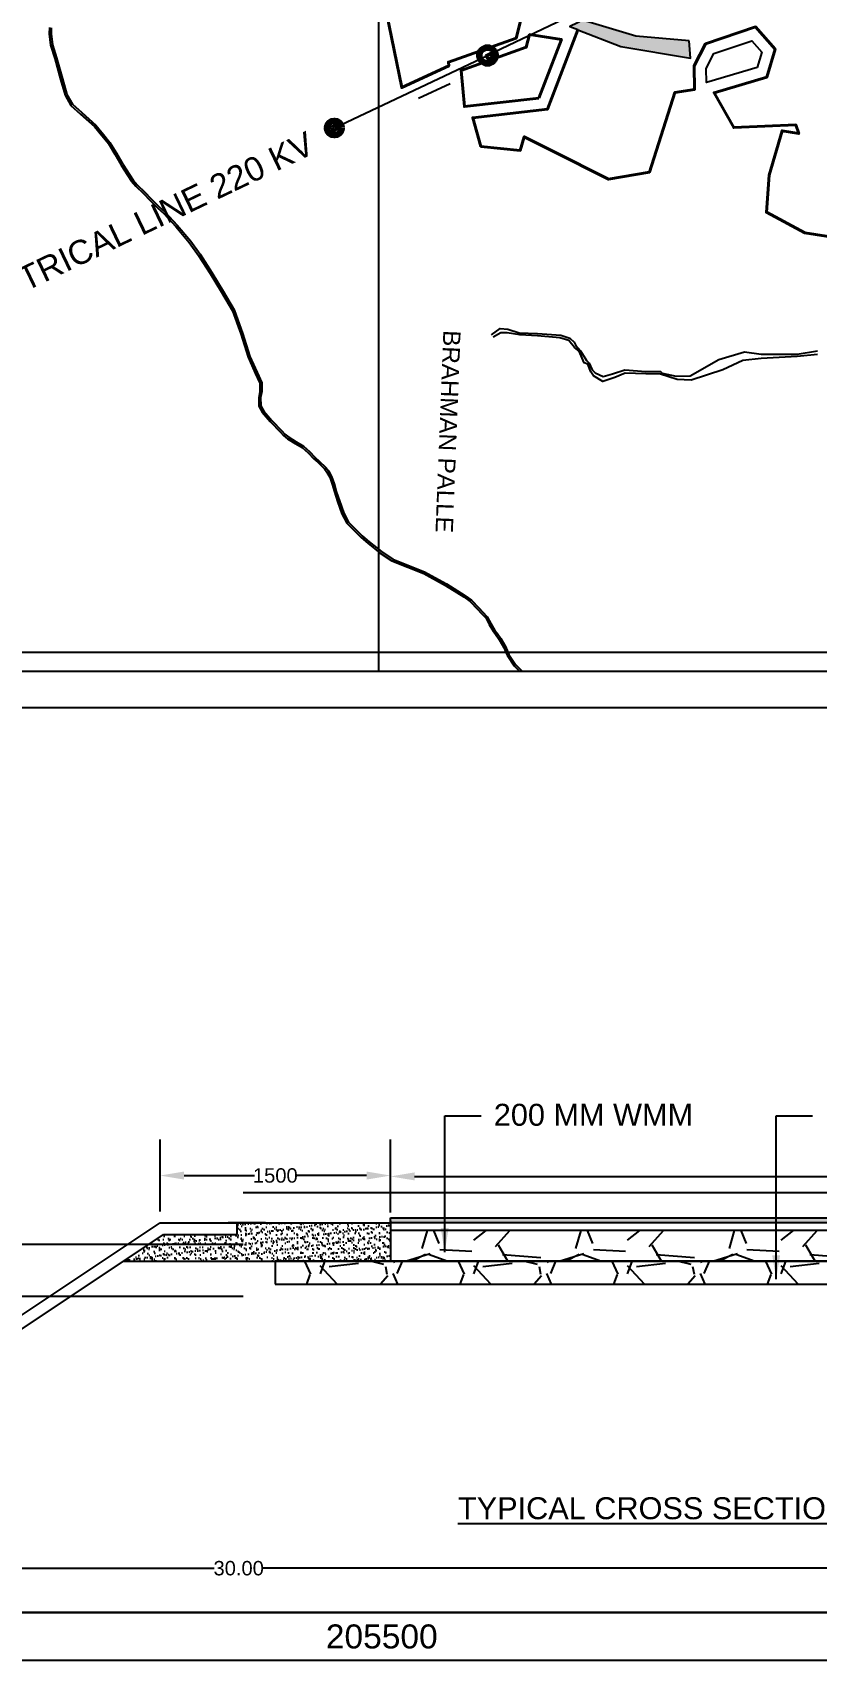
# Model space of a CAD drawing. Header units: metres. Extents: x 201400 to 215600, y 173235 to 1738400.
# Drawn here: x 204779 to 206412, y 1728400 to 1731791 of the extents above; entities that cross this region are included whole.
import ezdxf

# ---------------------------------------------------------------- set-up
doc = ezdxf.new("R2010")
doc.units = ezdxf.units.M
doc.header["$PDMODE"] = 1
doc.header["$PDSIZE"] = -10
for name, color, linetype in [('220 KV POWER LINE', 1, 'Continuous'), ('GRID LINES', 250, 'Continuous'), ('GRID TEXT', 244, 'Continuous'), ('name power lines', 1, 'Continuous'), ('Names', 1, 'Continuous'), ('new streem', 7, 'Continuous'), ('TITLE BOX', 7, 'Continuous'), ('VILLAGE NAMES', 5, 'Continuous')]:
    doc.layers.add(name, color=color, linetype=linetype)
doc.layers.add('250Acres', color=7, linetype='Continuous', lineweight=25)
doc.layers.add('STREAM', color=7, linetype='Continuous', lineweight=0, true_color=0x3dcfff)
doc.styles.get("Standard").update_dxf_attribs({"font": 'arial.ttf', "height": 50})
doc.linetypes.add('ZIGZAG', pattern='A,0.0001,-0.2,[131,ltypeshp.shx,S=0.2,R=0,X=-0.2,Y=0],-0.4,[131,ltypeshp.shx,S=0.2,R=180,X=0.2,Y=0],-0.2', length=0.8001)
doc.dimstyles.get("Standard").update_dxf_attribs({"dimtxt": 50, "dimasz": 0.18, "dimexe": 0.18, "dimexo": 0.0625, "dimgap": 0.09, "dimtad": 0, "dimtih": 1, "dimtoh": 1, "dimdec": 4, "dimzin": 0, "dimdsep": 46, "dimtxsty": 'Standard', "dimcen": 0.09, "dimadec": 0, "dimazin": 0, "dimtfac": 1, "dimtdec": 4, "dimtofl": 0, "dimtmove": 0, "dimatfit": 3, "dimfxl": 1, "dimtolj": 1, "dimtzin": 0, "dimarcsym": 0})

# ---------------------------------------------------------------- blocks, each defined once
blk = doc.blocks.new('*D93')
at = {"layer": 'Defpoints', "color": 0, "linetype": 'Continuous', "ltscale": 50, "transparency": 16777216}
for p in [(205525, 1729410), (205045, 1729311.5), (205525, 1729311.5)]:
    blk.add_point(p, dxfattribs=at)
at = {"layer": 'name power lines', "color": 0, "linetype": 'Continuous', "lineweight": -2, "ltscale": 50, "transparency": 16777216}
for p, q in [((205045, 1729335), (205045, 1729485)), ((205525, 1729335), (205525, 1729485))]:
    blk.add_line(p, q, dxfattribs=at)
at = {"layer": 'name power lines', "color": 7, "linetype": 'Continuous', "lineweight": -2, "ltscale": 50, "transparency": 16777216}
for p, q in [((205095, 1729410), (205241.6, 1729410)), ((205475, 1729410), (205328.4, 1729410))]:
    blk.add_line(p, q, dxfattribs=at)
at = {"layer": 'name power lines', "color": 7, "linetype": 'Continuous', "ltscale": 50, "transparency": 16777216}
for points in [[(205095, 1729418.3), (205095, 1729401.6), (205045, 1729410)], [(205475, 1729418.3), (205475, 1729401.6), (205525, 1729410)]]:
    blk.add_solid(points, dxfattribs=at)
at = {"layer": 'name power lines', "color": 0, "linetype": 'Continuous', "ltscale": 50, "transparency": 16777216, "insert": (205285, 1729410), "char_height": 50, "attachment_point": 5}
blk.add_mtext('\\A1;{\\H0.6x;1500}', dxfattribs=at)
blk = doc.blocks.new('*D94')
at = {"layer": 'Defpoints', "color": 0, "linetype": 'Continuous', "ltscale": 50, "transparency": 16777216}
for p in [(207765, 1729408.2), (205525, 1729321.8), (207765, 1729321.8)]:
    blk.add_point(p, dxfattribs=at)
at = {"layer": 'name power lines', "color": 0, "linetype": 'Continuous', "lineweight": -2, "ltscale": 50, "transparency": 16777216}
for p, q in [((205525, 1729333.2), (205525, 1729483.2)), ((207765, 1729333.2), (207765, 1729483.2))]:
    blk.add_line(p, q, dxfattribs=at)
at = {"layer": 'name power lines', "color": 7, "linetype": 'Continuous', "lineweight": -2, "ltscale": 50, "transparency": 16777216}
for p, q in [((205575, 1729408.2), (206600.3, 1729408.2)), ((207715, 1729408.2), (206689.7, 1729408.2))]:
    blk.add_line(p, q, dxfattribs=at)
at = {"layer": 'name power lines', "color": 7, "linetype": 'Continuous', "ltscale": 50, "transparency": 16777216}
for points in [[(205575, 1729416.5), (205575, 1729399.9), (205525, 1729408.2)], [(207715, 1729416.5), (207715, 1729399.9), (207765, 1729408.2)]]:
    blk.add_solid(points, dxfattribs=at)
at = {"layer": 'name power lines', "color": 0, "linetype": 'Continuous', "ltscale": 50, "transparency": 16777216, "insert": (206645, 1729408.2), "char_height": 50, "attachment_point": 5}
blk.add_mtext('\\A1;{\\H0.6x;7000}', dxfattribs=at)
blk = doc.blocks.new('*D100')
at = {"layer": 'Defpoints', "color": 0, "linetype": 'Continuous', "ltscale": 50, "transparency": 16777216}
for p in [(202172.3, 1729311.5), (208245, 1729311.5), (202172.3, 1728592)]:
    blk.add_point(p, dxfattribs=at)
at = {"layer": 'name power lines', "color": 0, "linetype": 'Continuous', "lineweight": -2, "ltscale": 50, "transparency": 16777216}
for p, q in [((202172.3, 1728667), (202172.3, 1728517)), ((208245, 1728667), (208245, 1728517))]:
    blk.add_line(p, q, dxfattribs=at)
at = {"layer": 'name power lines', "color": 7, "linetype": 'Continuous', "lineweight": -2, "ltscale": 50, "transparency": 16777216}
for p, q in [((202222.3, 1728592), (205158, 1728592)), ((208195, 1728592), (205259.3, 1728592))]:
    blk.add_line(p, q, dxfattribs=at)
at = {"layer": 'name power lines', "color": 7, "linetype": 'Continuous', "ltscale": 50, "transparency": 16777216}
for points in [[(202222.3, 1728600.3), (202222.3, 1728583.7), (202172.3, 1728592)], [(208195, 1728600.3), (208195, 1728583.7), (208245, 1728592)]]:
    blk.add_solid(points, dxfattribs=at)
at = {"layer": 'name power lines', "color": 0, "linetype": 'Continuous', "ltscale": 50, "transparency": 16777216, "insert": (205208.7, 1728592), "char_height": 50, "attachment_point": 5}
blk.add_mtext('\\A1;{\\H0.6x;30.00}', dxfattribs=at)

msp = doc.modelspace()

# ---------------------------------------------------------------- hatches: boundary and pattern name
h = msp.add_hatch()
h.set_pattern_fill('AR-SAND', color=17, scale=0.32)
h.set_pattern_definition([(37.5, (111534.561, 1176864.203), (-0.51201001, 15.6612236), [0, -12.35456, 0, -13.8176, 0, -13.208]), (7.5, (111534.56, 1176864.203), (14.38474506, 22.9384032), [0, -6.66496, 0, -11.13536, 0, -4.2672]), (327.5, (111524.563, 1176864.203), (25.31175585, 0.0459899), [0, -4.064, 0, -14.6304, 0, -19.1008]), (317.5, (111524.563, 1176864.203), (24.4338065, 7.13373834), [0, -2.032, 0, -9.59104, 0, -10.9728])])
h.paths.add_polyline_path([(205525, 1729295.5), (205525, 1729311.5), (205205, 1729311.5), (205205, 1729287.5), (205052.3, 1729287.5), (204968.3, 1729231.5), (205525, 1729231.5)])
at = {"layer": 'name power lines', "linetype": 'Continuous', "ltscale": 190}
h = msp.add_hatch(color=1, dxfattribs=at)
h.paths.add_polyline_path([(208520, 1733085.4), (208525.4, 1733088), (208528, 1733082.6), (208522.6, 1733080)])
h.paths.add_polyline_path([(208186, 1732924.4), (208191.4, 1732927), (208194, 1732921.6), (208188.6, 1732919)])
h.paths.add_polyline_path([(207833, 1732754.4), (207838.4, 1732757), (207841, 1732751.6), (207835.6, 1732749)])
h.paths.add_polyline_path([(207429, 1732557.4), (207434.4, 1732560), (207437, 1732554.6), (207431.6, 1732552)])
h.paths.add_polyline_path([(207143, 1732420.4), (207148.4, 1732423), (207151, 1732417.6), (207145.6, 1732415)])
h.paths.add_polyline_path([(206861, 1732284.4), (206866.4, 1732287), (206869, 1732281.6), (206863.6, 1732279)])
h.paths.add_polyline_path([(206520, 1732122.4), (206525.4, 1732125), (206528, 1732119.6), (206522.6, 1732117)])
h.paths.add_polyline_path([(206095, 1731922.4), (206100.4, 1731925), (206103, 1731919.6), (206097.6, 1731917)])
h.paths.add_polyline_path([(205727, 1731742.4), (205732.4, 1731745), (205735, 1731739.6), (205729.6, 1731737)])
h.paths.add_polyline_path([(205404, 1731593.4), (205409.4, 1731596), (205412, 1731590.6), (205406.6, 1731588)])
h = msp.add_hatch(dxfattribs=at)
h.set_pattern_fill('ANSI31', color=0, scale=0.914286, style=0)
h.set_pattern_definition([(45, (19364.7986, 148060.42717), (-0.080812203564, 0.080812203564), [])])
h.paths.add_polyline_path([(205525, 1729321.8), (205525, 1729311.5), (207765, 1729311.5), (207765, 1729321.8)])
h = msp.add_hatch(dxfattribs=at)
h.set_pattern_fill('GRAVEL', color=0, scale=320, style=0)
h.set_pattern_definition([(228.0128, (19595.199, 148384.999), (-2559.9994343, -2880.0004293), [43.05152, -4262.10816]), (184.9697, (19566.399, 148352.999), (3840.00033649, 319.99721824), [73.87776, -7313.896]), (132.5104, (19492.799, 148346.599), (3199.99702987, -3520.00277564), [52.09216, -5157.13024]), (267.2737, (19367.999, 148266.599), (319.99872567, 6400.00009439), [67.27616, -6660.33856]), (292.8337, (19364.799, 148199.399), (-1600.00316974, 3839.99885177), [65.9696, -6530.99936]), (357.2737, (19390.399, 148138.599), (-6400.00009439, 319.99872567), [67.27616, -6660.33856]), (37.6942, (19457.599, 148135.399), (-4160.0023506, -3199.99692965), [88.96928, -8807.95168]), (72.2553, (19527.999, 148189.799), (2240.00344407, 7039.998794), [83.99616, -8315.62272]), (121.4296, (19553.599, 148269.799), (-2560.00263494, 4159.99841168), [67.504, -6682.90336]), (175.2364, (19518.399, 148327.399), (3520.00030282, -319.99729045), [77.06624, -3776.24416]), (222.3974, (19441.599, 148333.799), (-3840.002352343, -3519.997466245), [99.66336, -9866.68]), (138.8141, (19684.8, 148263.4), (-2240.000943, 1919.99914027), [34.01632, -3367.63008]), (171.4692, (19659.199, 148285.799), (4159.99945114, -640.00253121), [64.71584, -6406.88352]), (225, (19595.2, 148295.4), (-4e-14, -320.0001), [45.25472, -407.29344]), (203.1986, (19572.8, 148333.8), (1599.9999138, 640.0004241), [24.37056, -2412.6768]), (291.8014, (19550.4, 148324.2), (-319.9999714, 960.0000874), [34.46496, -1688.78784]), (30.9638, (19563.2, 148292.2), (959.9993671, 640.0007947), [55.97728, -1809.92736]), (161.5651, (19611.2, 148321), (640.000139, -319.999489), [40.47712, -971.45184]), (16.3895, (19364.799, 148324.199), (3200.0007035, 959.99766714), [56.704, -5613.7104]), (70.3462, (19419.199, 148340.199), (-1279.99847916, -3520.0006834), [47.57152, -4709.57056]), (293.1986, (19611.2, 148385), (-640.0004241, 1599.9999138), [48.7408, -2388.30656]), (343.6105, (19630.399, 148340.199), (-3200.0007035, 959.99766714), [56.704, -5613.7104]), (339.444, (19364.8, 148125.8), (-1600.00059025, 639.99871885), [54.6816, -2679.39968]), (294.7751, (19415.999, 148106.599), (-1599.99750056, 3520.001095), [45.81696, -4535.88576]), (66.8014, (19614.4, 148065), (640.0004241, 1599.9999138), [48.7408, -2388.30656]), (17.354, (19633.599, 148109.799), (-4160.0006461, -1279.99824072), [53.64192, -5310.53568]), (69.444, (19457.6, 148065), (-639.99871885, -1600.00059025), [27.3408, -2706.74048]), (101.3099, (19595.2, 148065), (-319.9992423, 1280.0002407), [16.3168, -1615.36928]), (165.9638, (19592, 148081), (960.0001747, -319.9993784), [65.9696, -1253.424]), (186.009, (19527.999, 148096.999), (3199.99992029, 319.9997816), [61.136, -6052.45536]), (303.6901, (19563.2, 148263.4), (-320.000427, 639.9998585), [46.15104, -1107.62528]), (353.1572, (19588.799, 148224.999), (5439.99979695, -640.00255934), [80.57408, -7976.82016]), (60.9454, (19668.8, 148215.4), (-1280.0000087, -2240.00012306), [32.94592, -3261.65568]), (90, (19684.8, 148244.2), (-320, 320), [19.2, -300.8]), (120.2564, (19521.599, 148106.599), (1279.99836378, -2240.00078587), [44.45568, -4401.1264]), (48.0128, (19499.199, 148144.999), (2559.9994343, 2880.0004293), [86.10304, -4219.05664]), (0, (19556.8, 148209), (320, 320), [83.2, -236.8]), (325.3048, (19639.999, 148208.999), (-3199.99816288, 2240.00275507), [50.59648, -5009.04768]), (254.0546, (19681.6, 148180.2), (-319.9999646, -1280.0000405), [46.59264, -2283.04256]), (207.646, (19668.799, 148135.399), (-6079.9986583, -3200.00246821), [75.8608, -7510.23168]), (175.4261, (19601.599, 148100.199), (-4160.00017866, 319.99833637), [80.25568, -7945.30368])])
h.paths.add_polyline_path([(205525, 1729231.5), (207765, 1729231.5), (207765, 1729295.5), (205525, 1729295.5)])
h = msp.add_hatch(dxfattribs=at)
h.set_pattern_fill('GRAVEL', color=0, scale=320, style=0)
h.set_pattern_definition([(228.0128, (19595.199, 148403.284), (-2559.9994343, -2880.0004293), [43.05152, -4262.10816]), (184.9697, (19566.399, 148371.284), (3840.00033649, 319.99721824), [73.87776, -7313.896]), (132.5104, (19492.799, 148364.884), (3199.99702987, -3520.00277564), [52.09216, -5157.13024]), (267.2737, (19367.999, 148284.884), (319.99872567, 6400.00009439), [67.27616, -6660.33856]), (292.8337, (19364.799, 148217.684), (-1600.00316974, 3839.99885177), [65.9696, -6530.99936]), (357.2737, (19390.399, 148156.884), (-6400.00009439, 319.99872567), [67.27616, -6660.33856]), (37.6942, (19457.599, 148153.684), (-4160.0023506, -3199.99692965), [88.96928, -8807.95168]), (72.2553, (19527.999, 148208.084), (2240.00344407, 7039.998794), [83.99616, -8315.62272]), (121.4296, (19553.599, 148288.084), (-2560.00263494, 4159.99841168), [67.504, -6682.90336]), (175.2364, (19518.399, 148345.684), (3520.00030282, -319.99729045), [77.06624, -3776.24416]), (222.3974, (19441.599, 148352.084), (-3840.002352343, -3519.997466245), [99.66336, -9866.68]), (138.8141, (19684.8, 148281.684), (-2240.000943, 1919.99914027), [34.01632, -3367.63008]), (171.4692, (19659.199, 148304.084), (4159.99945114, -640.00253121), [64.71584, -6406.88352]), (225, (19595.2, 148313.68), (-4e-14, -320.0001), [45.25472, -407.29344]), (203.1986, (19572.8, 148352.084), (1599.9999138, 640.0004241), [24.37056, -2412.6768]), (291.8014, (19550.4, 148342.484), (-319.9999714, 960.0000874), [34.46496, -1688.78784]), (30.9638, (19563.2, 148310.484), (959.9993671, 640.0007947), [55.97728, -1809.92736]), (161.5651, (19611.2, 148339.28), (640.000139, -319.999489), [40.47712, -971.45184]), (16.3895, (19364.799, 148342.484), (3200.0007035, 959.99766714), [56.704, -5613.7104]), (70.3462, (19419.199, 148358.484), (-1279.99847916, -3520.0006834), [47.57152, -4709.57056]), (293.1986, (19611.2, 148403.284), (-640.0004241, 1599.9999138), [48.7408, -2388.30656]), (343.6105, (19630.399, 148358.484), (-3200.0007035, 959.99766714), [56.704, -5613.7104]), (339.444, (19364.8, 148144.084), (-1600.00059025, 639.99871885), [54.6816, -2679.39968]), (294.7751, (19415.999, 148124.884), (-1599.99750056, 3520.001095), [45.81696, -4535.88576]), (66.8014, (19614.4, 148083.284), (640.0004241, 1599.9999138), [48.7408, -2388.30656]), (17.354, (19633.599, 148128.084), (-4160.0006461, -1279.99824072), [53.64192, -5310.53568]), (69.444, (19457.6, 148083.284), (-639.99871885, -1600.00059025), [27.3408, -2706.74048]), (101.3099, (19595.2, 148083.284), (-319.9992423, 1280.0002407), [16.3168, -1615.36928]), (165.9638, (19592, 148099.284), (960.0001747, -319.9993784), [65.9696, -1253.424]), (186.009, (19527.999, 148115.284), (3199.99992029, 319.9997816), [61.136, -6052.45536]), (303.6901, (19563.2, 148281.68), (-320.000427, 639.9998585), [46.15104, -1107.62528]), (353.1572, (19588.799, 148243.284), (5439.99979695, -640.00255934), [80.57408, -7976.82016]), (60.9454, (19668.8, 148233.684), (-1280.0000087, -2240.00012306), [32.94592, -3261.65568]), (90, (19684.8, 148262.5), (-320, 320), [19.2, -300.8]), (120.2564, (19521.599, 148124.884), (1279.99836378, -2240.00078587), [44.45568, -4401.1264]), (48.0128, (19499.199, 148163.284), (2559.9994343, 2880.0004293), [86.10304, -4219.05664]), (0, (19556.8, 148227.3), (320, 320), [83.2, -236.8]), (325.3048, (19639.999, 148227.284), (-3199.99816288, 2240.00275507), [50.59648, -5009.04768]), (254.0546, (19681.6, 148198.484), (-319.9999646, -1280.0000405), [46.59264, -2283.04256]), (207.646, (19668.799, 148153.684), (-6079.9986583, -3200.00246821), [75.8608, -7510.23168]), (175.4261, (19601.599, 148118.484), (-4160.00017866, 319.99833637), [80.25568, -7945.30368])])
h.paths.add_polyline_path([(205285, 1729183.5), (208005, 1729183.5), (208005, 1729231.5), (205285, 1729231.5)])
at = {"layer": 'new streem'}
h = msp.add_hatch(color=151, dxfattribs=at)
h.dxf.hatch_style = 1
h.paths.add_polyline_path([(206146.9, 1731773.2), (206036.1, 1731783.5), (205924.7, 1731816.3), (205914.6, 1731811.3), (205898.4, 1731803.4), (205915.3, 1731796.8), (205915.4, 1731796.7), (205915.4, 1731796.7), (206004.7, 1731761.5), (206149.6, 1731737.4)])
h.paths.add_polyline_path([(205899.2, 1731842.8), (205905.1, 1731845.6), (205897.4, 1731861.3), (205750, 1731858.7), (205612.2, 1731857.9), (205589.4, 1731890.5), (205533.5, 1731900.6), (205509, 1731905), (205500, 1731864.4), (205642.4, 1731821.5), (205771.9, 1731824), (205839.6, 1731813.6), (205877.8, 1731832.3)])

# ---------------------------------------------------------------- linework, layer by layer
at = {"color": 1, "linetype": 'Continuous', "ltscale": 50}
for p, q in [((205728.9, 1731745.5), (205729.7, 1731743.7)), ((205732.3, 1731738.3), (205733.1, 1731736.5)), ((205405.9, 1731596.5, 298.7), (205406.7, 1731594.7, 298.7)), ((205409.3, 1731589.3, 298.7), (205410.1, 1731587.5, 298.7))]:
    msp.add_line(p, q, dxfattribs=at)
at = {"color": 0, "linetype": 'Continuous', "ltscale": 190}
for p, q in [((204613, 1729023.5), (205045, 1729311.5)), ((205045, 1729311.5), (205205, 1729311.5)), ((205205, 1729311.5), (205205, 1729287.5)), ((204620.3, 1728999.5), (205052.3, 1729287.5)), ((205052.3, 1729287.5), (205205, 1729287.5))]:
    msp.add_line(p, q, dxfattribs=at)
at = {"elevation": 309, "flags": 128}
for points in [[(204814.5, 1731801), (204814, 1731787.8), (204817.1, 1731764.6), (204825.7, 1731736.9), (204837.7, 1731692.9), (204847.3, 1731660.4), (204859.3, 1731639), (204879.3, 1731621), (204908.6, 1731594.8), (204923.9, 1731576), (204937.3, 1731559.6), (204950.6, 1731537.4), (204964.2, 1731514.7), (204977.6, 1731492.8), (204985.8, 1731481.1), (204994.6, 1731470.8), (205010.2, 1731455.2), (205023.7, 1731441.7), (205039.7, 1731425.6), (205052.7, 1731413.7), (205077.5, 1731386.8), (205105.9, 1731353.5), (205125.2, 1731326.7), (205149.6, 1731288.9), (205173.1, 1731250), (205195.9, 1731211.3), (205213.2, 1731163.2), (205228.3, 1731114.6), (205243.4, 1731081.3), (205252.8, 1731060.5), (205253, 1731043.4), (205250.5, 1731030.8), (205251, 1731012.5), (205257.7, 1730999.7), (205274.5, 1730980.3), (205295.6, 1730958.2), (205302.4, 1730951.1), (205310.7, 1730944.7), (205326.4, 1730935.1), (205341, 1730926.1), (205353.7, 1730915.1), (205365.2, 1730902.6), (205373.3, 1730895.6), (205387.5, 1730881.8), (205392.6, 1730875.3), (205398.3, 1730864.4), (205403.7, 1730849.8), (205408.2, 1730833.8), (205414.7, 1730814.2), (205423.8, 1730788.4), (205434.2, 1730768.6), (205447.2, 1730755.7), (205463.5, 1730739.3), (205477.9, 1730726.9), (205503.6, 1730706.3), (205527.6, 1730690.4), (205594.3, 1730663.9), (205639.5, 1730639), (205677.7, 1730615.2), (205690.9, 1730605.5), (205706.1, 1730589.7), (205714.6, 1730580.8), (205723.2, 1730571.6), (205730.5, 1730558), (205739.2, 1730543.2), (205743.8, 1730537.6), (205751.1, 1730526.4), (205760.9, 1730510.2), (205768, 1730493.6), (205782.4, 1730472), (205794.3, 1730460)], [(204814.5, 1731801), (204814, 1731787.8), (204817.1, 1731764.6), (204825.7, 1731736.9), (204837.7, 1731692.9), (204847.3, 1731660.4), (204859.3, 1731639), (204879.3, 1731621), (204908.6, 1731594.8), (204923.9, 1731576), (204937.3, 1731559.6), (204950.6, 1731537.4), (204964.2, 1731514.7), (204977.6, 1731492.8), (204985.8, 1731481.1), (204994.6, 1731470.8), (205010.2, 1731455.2), (205023.7, 1731441.7), (205039.7, 1731425.6), (205052.7, 1731413.7), (205077.5, 1731386.8), (205105.9, 1731353.5), (205125.2, 1731326.7), (205149.6, 1731288.9), (205173.1, 1731250), (205195.9, 1731211.3), (205213.2, 1731163.2), (205228.3, 1731114.6), (205243.4, 1731081.3), (205252.8, 1731060.5), (205253, 1731043.4), (205250.5, 1731030.8), (205251, 1731012.5), (205257.7, 1730999.7), (205274.5, 1730980.3), (205295.6, 1730958.2), (205302.4, 1730951.1), (205310.7, 1730944.7), (205326.4, 1730935.1), (205341, 1730926.1), (205353.7, 1730915.1), (205365.2, 1730902.6), (205373.3, 1730895.6), (205387.5, 1730881.8), (205392.6, 1730875.3), (205398.3, 1730864.4), (205403.7, 1730849.8), (205408.2, 1730833.8), (205414.7, 1730814.2), (205423.8, 1730788.4), (205434.2, 1730768.6), (205447.2, 1730755.7), (205463.5, 1730739.3), (205477.9, 1730726.9), (205503.6, 1730706.3), (205527.6, 1730690.4), (205594.3, 1730663.9), (205639.5, 1730639), (205677.7, 1730615.2), (205690.9, 1730605.5), (205706.1, 1730589.7), (205714.6, 1730580.8), (205723.2, 1730571.6), (205730.5, 1730558), (205739.2, 1730543.2), (205743.8, 1730537.6), (205751.1, 1730526.4), (205760.9, 1730510.2), (205768, 1730493.6), (205782.4, 1730472), (205794.3, 1730460)], [(204818.5, 1731800.5), (204818, 1731788), (204821, 1731765.5), (204829.5, 1731738), (204841.5, 1731694), (204851, 1731662), (204862.5, 1731641.5), (204882, 1731624), (204911.5, 1731597.5), (204927, 1731578.5), (204940.6, 1731561.9), (204954, 1731539.5), (204967.7, 1731516.8), (204981, 1731495), (204989, 1731483.5), (204997.5, 1731473.5), (205013, 1731458), (205026.5, 1731444.5), (205042.5, 1731428.5), (205055.5, 1731416.5), (205080.5, 1731389.5), (205109, 1731356), (205128.5, 1731329), (205153, 1731291), (205176.5, 1731252), (205199.5, 1731213), (205217, 1731164.5), (205232, 1731116), (205247, 1731083), (205256.8, 1731061.4), (205257, 1731043), (205254.5, 1731030.5), (205255, 1731013.5), (205261, 1731002), (205277.5, 1730983), (205298.5, 1730961), (205305.1, 1730954.1), (205313, 1730948), (205328.5, 1730938.5), (205343.4, 1730929.4), (205356.5, 1730918), (205368, 1730905.5), (205376, 1730898.5), (205390.5, 1730884.5), (205396, 1730877.5), (205402, 1730866), (205407.5, 1730851), (205412, 1730835), (205418.5, 1730815.5), (205427.5, 1730790), (205437.5, 1730771), (205450, 1730758.5), (205466.2, 1730742.2), (205480.5, 1730730), (205506, 1730709.5), (205529.5, 1730694), (205596, 1730667.5), (205641.5, 1730642.5), (205680, 1730618.5), (205693.5, 1730608.5), (205709, 1730592.5), (205717.5, 1730583.5), (205726.5, 1730574), (205734, 1730560), (205742.5, 1730545.5), (205747, 1730540), (205754.5, 1730528.5), (205764.5, 1730512), (205771.5, 1730495.5), (205785.5, 1730474.5), (205800, 1730460)], [(204818.5, 1731800.5), (204818, 1731788), (204821, 1731765.5), (204829.5, 1731738), (204841.5, 1731694), (204851, 1731662), (204862.5, 1731641.5), (204882, 1731624), (204911.5, 1731597.5), (204927, 1731578.5), (204940.6, 1731561.9), (204954, 1731539.5), (204967.7, 1731516.8), (204981, 1731495), (204989, 1731483.5), (204997.5, 1731473.5), (205013, 1731458), (205026.5, 1731444.5), (205042.5, 1731428.5), (205055.5, 1731416.5), (205080.5, 1731389.5), (205109, 1731356), (205128.5, 1731329), (205153, 1731291), (205176.5, 1731252), (205199.5, 1731213), (205217, 1731164.5), (205232, 1731116), (205247, 1731083), (205256.8, 1731061.4), (205257, 1731043), (205254.5, 1731030.5), (205255, 1731013.5), (205261, 1731002), (205277.5, 1730983), (205298.5, 1730961), (205305.1, 1730954.1), (205313, 1730948), (205328.5, 1730938.5), (205343.4, 1730929.4), (205356.5, 1730918), (205368, 1730905.5), (205376, 1730898.5), (205390.5, 1730884.5), (205396, 1730877.5), (205402, 1730866), (205407.5, 1730851), (205412, 1730835), (205418.5, 1730815.5), (205427.5, 1730790), (205437.5, 1730771), (205450, 1730758.5), (205466.2, 1730742.2), (205480.5, 1730730), (205506, 1730709.5), (205529.5, 1730694), (205596, 1730667.5), (205641.5, 1730642.5), (205680, 1730618.5), (205693.5, 1730608.5), (205709, 1730592.5), (205717.5, 1730583.5), (205726.5, 1730574), (205734, 1730560), (205742.5, 1730545.5), (205747, 1730540), (205754.5, 1730528.5), (205764.5, 1730512), (205771.5, 1730495.5), (205785.5, 1730474.5), (205800, 1730460)]]:
    msp.add_lwpolyline(points, dxfattribs=at)
at = {"color": 1, "linetype": 'Continuous', "ltscale": 50}
for points in [[(205723, 1731743.8), (205733.8, 1731749), (205739, 1731738.2), (205728.2, 1731733), (205723, 1731743.8)], [(205727, 1731742.4), (205732.4, 1731745), (205735, 1731739.6), (205729.6, 1731737), (205727, 1731742.4)], [(205649.5, 1731684.1), (205583.1, 1731653.5)]]:
    msp.add_lwpolyline(points, dxfattribs=at)
at = {"color": 1, "flags": 128}
msp.add_lwpolyline([(206288.5, 1731717.7), (206183, 1731686.8), (206182.3, 1731715.6), (206198.7, 1731746.9), (206277.5, 1731773.4), (206298.2, 1731750.1)], close=True, dxfattribs=at)
at = {"color": 1, "linetype": 'Continuous', "ltscale": 50, "elevation": 298.7}
for points in [[(205548.5, 1731676.1), (205646.2, 1731721.2)], [(205400, 1731594.8), (205410.8, 1731600), (205416, 1731589.2), (205405.2, 1731584), (205400, 1731594.8)], [(205404, 1731593.4), (205409.4, 1731596), (205412, 1731590.6), (205406.6, 1731588), (205404, 1731593.4)]]:
    msp.add_lwpolyline(points, dxfattribs=at)
at = {"layer": '220 KV POWER LINE', "linetype": 'ZIGZAG', "ltscale": 50}
msp.add_lwpolyline([(206868, 1732293), (206868, 1732293), (206520, 1732123), (206099, 1731921), (205727, 1731743)], dxfattribs=at)
msp.add_lwpolyline([(206868, 1732293), (206868, 1732293), (206520, 1732123), (206099, 1731921), (205727, 1731743)], dxfattribs=at)
at = {"layer": '220 KV POWER LINE', "linetype": 'ZIGZAG', "ltscale": 50, "elevation": 298.7}
msp.add_lwpolyline([(205408, 1731592), (205727, 1731743)], dxfattribs=at)
msp.add_lwpolyline([(205408, 1731592), (205727, 1731743)], dxfattribs=at)
at = {"layer": '220 KV POWER LINE', "linetype": 'ZIGZAG', "lineweight": 140, "ltscale": 25}
for centre, radius in [((205727, 1731743), 16.8), ((205727, 1731743), 16.8), ((205408, 1731592, 298.7), 15.2), ((205408, 1731592, 298.7), 15.2)]:
    msp.add_circle(centre, radius, dxfattribs=at)
at = {"layer": '250Acres', "color": 5, "lineweight": 40, "flags": 128}
for points in [[(205516.8, 1731832), (205548.5, 1731676.1), (205646.2, 1731721.2), (205645.5, 1731729.1), (205786.9, 1731779.2), (205795.8, 1731814.4)], [(205915.4, 1731796.7), (205851.7, 1731631), (205696.4, 1731613.3), (205713.1, 1731553.5), (205795.3, 1731545.2), (205803.4, 1731573.7), (205861.5, 1731544.6), (205979.1, 1731485.2), (206064.3, 1731500), (206117.1, 1731665.6), (206158.3, 1731672.4), (206157.2, 1731721.5), (206181.2, 1731767.4), (206285.2, 1731802.4), (206326.1, 1731756.3), (206308.6, 1731697.6), (206199, 1731665.4), (206239.7, 1731592.8), (206369.3, 1731598.4), (206375.3, 1731580.4), (206340.5, 1731586.3), (206313.7, 1731493.6), (206307.9, 1731416.3), (206387.9, 1731373.3), (206463.4, 1731362)]]:
    msp.add_lwpolyline(points, dxfattribs=at)
msp.add_lwpolyline([(205833.8, 1731654.1), (205678.9, 1731636.4), (205672.1, 1731712), (205807.8, 1731760.1), (205814.5, 1731786.4), (205880.9, 1731776.6)], close=True, dxfattribs=at)
at = {"layer": 'GRID LINES', "color": 9, "linetype": 'Continuous'}
for p, q in [((205500, 1738300), (205500, 1730460)), ((212933.1, 1730460), (201500, 1730460)), ((212933.1, 1730460), (201500, 1730460))]:
    msp.add_line(p, q, dxfattribs=at)
at = {"layer": 'GRID LINES', "linetype": 'Continuous'}
msp.add_line((201500, 1730500), (214800, 1730500), dxfattribs=at)
msp.add_line((201500, 1730500), (214800, 1730500), dxfattribs=at)
at = {"layer": 'GRID LINES', "color": 9, "linetype": 'Continuous'}
for points in [[(201400, 1738400), (215600, 1738400), (215600, 1728400), (201400, 1728400)], [(201500, 1738300), (215500, 1738300), (215500, 1728500), (201500, 1728500)], [(201500, 1738300), (215500, 1738300), (215500, 1728500), (201500, 1728500)], [(201540, 1728500), (210523.8, 1728500), (210523.8, 1730384.2), (201540, 1730384.2)], [(201540, 1728500), (210523.8, 1728500), (210523.8, 1730384.2), (201540, 1730384.2)]]:
    msp.add_lwpolyline(points, close=True, dxfattribs=at)
at = {"layer": 'name power lines', "color": 7, "linetype": 'Continuous', "ltscale": 50}
for p, q in [((205045, 1729311.5), (205525, 1729311.5)), ((205045, 1729311.5), (205072.2, 1729311.5)), ((207765, 1729311.5), (205525, 1729311.5))]:
    msp.add_line(p, q, dxfattribs=at)
at = {"layer": 'name power lines', "color": 0, "linetype": 'Continuous', "ltscale": 50}
msp.add_line((205264.4, 1729311.5), (205186.7, 1729311.5), dxfattribs=at)
at = {"layer": 'name power lines', "color": 7, "linetype": 'Continuous', "ltscale": 190}
for p, q in [((205525, 1729321.8), (207765, 1729321.8)), ((205525, 1729321.8), (207765, 1729321.8)), ((205525, 1729311.5), (205525, 1729321.8)), ((205525, 1729316), (205525, 1729231.5)), ((207765, 1729311.5), (205525, 1729311.5)), ((207765, 1729295.5), (205525, 1729295.5)), ((205525, 1729295.5), (205525, 1729231.5)), ((204968.3, 1729231.5), (208365, 1729231.5)), ((208005, 1729231.5), (205285, 1729231.5)), ((205285, 1729231.5), (205285, 1729183.5)), ((205525, 1729231.5), (207765, 1729231.5)), ((205285, 1729183.5), (208005, 1729183.5))]:
    msp.add_line(p, q, dxfattribs=at)
at = {"layer": 'new streem', "color": 151, "flags": 128}
msp.add_lwpolyline([(206146.9, 1731773.2), (206036.1, 1731783.5), (205924.7, 1731816.3), (205914.6, 1731811.3), (205898.4, 1731803.4), (205915.3, 1731796.8), (205915.4, 1731796.7), (205915.4, 1731796.7), (206004.7, 1731761.5), (206149.6, 1731737.4)], close=True, dxfattribs=at)
at = {"layer": 'STREAM'}
for points, elevation in [([(205735, 1731161), (205753, 1731174), (205769, 1731173), (205793, 1731165), (205831, 1731164), (205879.4, 1731160.4), (205898.5, 1731154.2), (205907.5, 1731145.8), (205911, 1731139), (205921, 1731128), (205933, 1731108), (205939, 1731102), (205945, 1731088), (205951, 1731082), (205968, 1731074), (205987, 1731080), (206013, 1731088), (206057, 1731085), (206087, 1731085), (206091, 1731081), (206120, 1731075), (206149, 1731076), (206209, 1731110), (206262, 1731126), (206297, 1731121), (206371.7, 1731120.9), (206414, 1731128)], 294), ([(205735, 1731161), (205753, 1731174), (205769, 1731173), (205793, 1731165), (205831, 1731164), (205879.4, 1731160.4), (205898.5, 1731154.2), (205907.5, 1731145.8), (205911, 1731139), (205921, 1731128), (205933, 1731108), (205939, 1731102), (205945, 1731088), (205951, 1731082), (205968, 1731074), (205987, 1731080), (206013, 1731088), (206057, 1731085), (206087, 1731085), (206091, 1731081), (206120, 1731075), (206149, 1731076), (206209, 1731110), (206262, 1731126), (206297, 1731121), (206371.7, 1731120.9), (206414, 1731128)], 294), ([(205735, 1731161), (205753, 1731174), (205769, 1731173), (205793, 1731165), (205831, 1731164), (205879.4, 1731160.4), (205898.5, 1731154.2), (205907.5, 1731145.8), (205911, 1731139), (205921, 1731128), (205933, 1731108), (205939, 1731102), (205945, 1731088), (205951, 1731082), (205968, 1731074), (205987, 1731080), (206013, 1731088), (206057, 1731085), (206087, 1731085), (206091, 1731081), (206120, 1731075), (206149, 1731076), (206209, 1731110), (206262, 1731126), (206297, 1731121), (206371.7, 1731120.9), (206414, 1731128)], 294), ([(206414, 1731120), (206372, 1731116), (206297, 1731112), (206259, 1731108), (206217, 1731088), (206151, 1731067), (206122, 1731068), (206087, 1731079), (206057, 1731080), (206014, 1731081), (205992, 1731072), (205967, 1731064), (205948, 1731076), (205942, 1731084), (205936.1, 1731100), (205928, 1731103), (205918, 1731127), (205908, 1731135), (205896.4, 1731149.5), (205877.6, 1731154.8), (205831, 1731159), (205794, 1731161), (205768, 1731165), (205755, 1731165), (205739, 1731156)], 297.2), ([(206414, 1731120), (206372, 1731116), (206297, 1731112), (206259, 1731108), (206217, 1731088), (206151, 1731067), (206122, 1731068), (206087, 1731079), (206057, 1731080), (206014, 1731081), (205992, 1731072), (205967, 1731064), (205948, 1731076), (205942, 1731084), (205936.1, 1731100), (205928, 1731103), (205918, 1731127), (205908, 1731135), (205896.4, 1731149.5), (205877.6, 1731154.8), (205831, 1731159), (205794, 1731161), (205768, 1731165), (205755, 1731165), (205739, 1731156)], 297.2), ([(206414, 1731120), (206372, 1731116), (206297, 1731112), (206259, 1731108), (206217, 1731088), (206151, 1731067), (206122, 1731068), (206087, 1731079), (206057, 1731080), (206014, 1731081), (205992, 1731072), (205967, 1731064), (205948, 1731076), (205942, 1731084), (205936.1, 1731100), (205928, 1731103), (205918, 1731127), (205908, 1731135), (205896.4, 1731149.5), (205877.6, 1731154.8), (205831, 1731159), (205794, 1731161), (205768, 1731165), (205755, 1731165), (205739, 1731156)], 297.2)]:
    msp.add_lwpolyline(points, dxfattribs=dict(at, elevation=elevation))
at = {"layer": 'STREAM', "linetype": 'Continuous', "lineweight": 25}
for points, elevation in [([(205735, 1731161), (205753, 1731174), (205769, 1731173), (205793, 1731165), (205831, 1731164), (205879.4, 1731160.4), (205898.5, 1731154.2), (205907.5, 1731145.8), (205911, 1731139), (205921, 1731128), (205933, 1731108), (205939, 1731102), (205945, 1731088), (205951, 1731082), (205968, 1731074), (205987, 1731080), (206013, 1731088), (206057, 1731085), (206087, 1731085), (206091, 1731081), (206120, 1731075), (206149, 1731076), (206209, 1731110), (206262, 1731126), (206297, 1731121), (206371.7, 1731120.9), (206414, 1731128)], 294), ([(205735, 1731161), (205753, 1731174), (205769, 1731173), (205793, 1731165), (205831, 1731164), (205879.4, 1731160.4), (205898.5, 1731154.2), (205907.5, 1731145.8), (205911, 1731139), (205921, 1731128), (205933, 1731108), (205939, 1731102), (205945, 1731088), (205951, 1731082), (205968, 1731074), (205987, 1731080), (206013, 1731088), (206057, 1731085), (206087, 1731085), (206091, 1731081), (206120, 1731075), (206149, 1731076), (206209, 1731110), (206262, 1731126), (206297, 1731121), (206371.7, 1731120.9), (206414, 1731128)], 294), ([(205735, 1731161), (205753, 1731174), (205769, 1731173), (205793, 1731165), (205831, 1731164), (205879.4, 1731160.4), (205898.5, 1731154.2), (205907.5, 1731145.8), (205911, 1731139), (205921, 1731128), (205933, 1731108), (205939, 1731102), (205945, 1731088), (205951, 1731082), (205968, 1731074), (205987, 1731080), (206013, 1731088), (206057, 1731085), (206087, 1731085), (206091, 1731081), (206120, 1731075), (206149, 1731076), (206209, 1731110), (206262, 1731126), (206297, 1731121), (206371.7, 1731120.9), (206414, 1731128)], 294), ([(205735, 1731161), (205753, 1731174), (205769, 1731173), (205793, 1731165), (205831, 1731164), (205879.4, 1731160.4), (205898.5, 1731154.2), (205907.5, 1731145.8), (205911, 1731139), (205921, 1731128), (205933, 1731108), (205939, 1731102), (205945, 1731088), (205951, 1731082), (205968, 1731074), (205987, 1731080), (206013, 1731088), (206057, 1731085), (206087, 1731085), (206091, 1731081), (206120, 1731075), (206149, 1731076), (206209, 1731110), (206262, 1731126), (206297, 1731121), (206371.7, 1731120.9), (206414, 1731128)], 294), ([(205735, 1731161), (205753, 1731174), (205769, 1731173), (205793, 1731165), (205831, 1731164), (205879.4, 1731160.4), (205898.5, 1731154.2), (205907.5, 1731145.8), (205911, 1731139), (205921, 1731128), (205933, 1731108), (205939, 1731102), (205945, 1731088), (205951, 1731082), (205968, 1731074), (205987, 1731080), (206013, 1731088), (206057, 1731085), (206087, 1731085), (206091, 1731081), (206120, 1731075), (206149, 1731076), (206209, 1731110), (206262, 1731126), (206297, 1731121), (206371.7, 1731120.9), (206414, 1731128)], 294), ([(205735, 1731161), (205753, 1731174), (205769, 1731173), (205793, 1731165), (205831, 1731164), (205879.4, 1731160.4), (205898.5, 1731154.2), (205907.5, 1731145.8), (205911, 1731139), (205921, 1731128), (205933, 1731108), (205939, 1731102), (205945, 1731088), (205951, 1731082), (205968, 1731074), (205987, 1731080), (206013, 1731088), (206057, 1731085), (206087, 1731085), (206091, 1731081), (206120, 1731075), (206149, 1731076), (206209, 1731110), (206262, 1731126), (206297, 1731121), (206371.7, 1731120.9), (206414, 1731128)], 294), ([(206414, 1731120), (206372, 1731116), (206297, 1731112), (206259, 1731108), (206217, 1731088), (206151, 1731067), (206122, 1731068), (206087, 1731079), (206057, 1731080), (206014, 1731081), (205992, 1731072), (205967, 1731064), (205948, 1731076), (205942, 1731084), (205936.1, 1731100), (205928, 1731103), (205918, 1731127), (205908, 1731135), (205896.4, 1731149.5), (205877.6, 1731154.8), (205831, 1731159), (205794, 1731161), (205768, 1731165), (205755, 1731165), (205739, 1731156)], 297.2), ([(206414, 1731120), (206372, 1731116), (206297, 1731112), (206259, 1731108), (206217, 1731088), (206151, 1731067), (206122, 1731068), (206087, 1731079), (206057, 1731080), (206014, 1731081), (205992, 1731072), (205967, 1731064), (205948, 1731076), (205942, 1731084), (205936.1, 1731100), (205928, 1731103), (205918, 1731127), (205908, 1731135), (205896.4, 1731149.5), (205877.6, 1731154.8), (205831, 1731159), (205794, 1731161), (205768, 1731165), (205755, 1731165), (205739, 1731156)], 297.2), ([(206414, 1731120), (206372, 1731116), (206297, 1731112), (206259, 1731108), (206217, 1731088), (206151, 1731067), (206122, 1731068), (206087, 1731079), (206057, 1731080), (206014, 1731081), (205992, 1731072), (205967, 1731064), (205948, 1731076), (205942, 1731084), (205936.1, 1731100), (205928, 1731103), (205918, 1731127), (205908, 1731135), (205896.4, 1731149.5), (205877.6, 1731154.8), (205831, 1731159), (205794, 1731161), (205768, 1731165), (205755, 1731165), (205739, 1731156)], 297.2), ([(206414, 1731120), (206372, 1731116), (206297, 1731112), (206259, 1731108), (206217, 1731088), (206151, 1731067), (206122, 1731068), (206087, 1731079), (206057, 1731080), (206014, 1731081), (205992, 1731072), (205967, 1731064), (205948, 1731076), (205942, 1731084), (205936.1, 1731100), (205928, 1731103), (205918, 1731127), (205908, 1731135), (205896.4, 1731149.5), (205877.6, 1731154.8), (205831, 1731159), (205794, 1731161), (205768, 1731165), (205755, 1731165), (205739, 1731156)], 297.2), ([(206414, 1731120), (206372, 1731116), (206297, 1731112), (206259, 1731108), (206217, 1731088), (206151, 1731067), (206122, 1731068), (206087, 1731079), (206057, 1731080), (206014, 1731081), (205992, 1731072), (205967, 1731064), (205948, 1731076), (205942, 1731084), (205936.1, 1731100), (205928, 1731103), (205918, 1731127), (205908, 1731135), (205896.4, 1731149.5), (205877.6, 1731154.8), (205831, 1731159), (205794, 1731161), (205768, 1731165), (205755, 1731165), (205739, 1731156)], 297.2), ([(206414, 1731120), (206372, 1731116), (206297, 1731112), (206259, 1731108), (206217, 1731088), (206151, 1731067), (206122, 1731068), (206087, 1731079), (206057, 1731080), (206014, 1731081), (205992, 1731072), (205967, 1731064), (205948, 1731076), (205942, 1731084), (205936.1, 1731100), (205928, 1731103), (205918, 1731127), (205908, 1731135), (205896.4, 1731149.5), (205877.6, 1731154.8), (205831, 1731159), (205794, 1731161), (205768, 1731165), (205755, 1731165), (205739, 1731156)], 297.2)]:
    msp.add_lwpolyline(points, dxfattribs=dict(at, elevation=elevation))
at = {"layer": 'TITLE BOX'}
for points in [[(205218.1, 1729374.9), (207378.1, 1729374.9)], [(205218.1, 1729374.9), (207378.1, 1729374.9)], [(202518.1, 1729266.9), (205218.1, 1729266.9)], [(204318.1, 1729158.9), (205218.1, 1729158.9)]]:
    msp.add_lwpolyline(points, dxfattribs=at)

# ---------------------------------------------------------------- texts
at = {"layer": '220 KV POWER LINE', "linetype": 'Continuous'}
msp.add_text('EXISTING ELECTRICAL LINE 220 KV', height=50, rotation=25.5938, dxfattribs=at).set_placement((204289, 1731023.1, -9.4))
at = {"layer": 'GRID TEXT', "linetype": 'Continuous', "insert": (205390.2, 1728475), "char_height": 50, "attachment_point": 1}
msp.add_mtext_dynamic_manual_height_columns('205500', width=128.651, gutter_width=120, heights=[0], dxfattribs=at)
msp.add_mtext_dynamic_manual_height_columns('205500', width=128.651, gutter_width=120, heights=[0], dxfattribs=at)
at = {"layer": 'Names', "color": 7, "linetype": 'Continuous', "ltscale": 50}
msp.add_text('200 MM WMM', height=45.71, dxfattribs=at).set_placement((205740.1, 1729513.7))
at = {"layer": 'Names', "color": 7, "linetype": 'Continuous', "ltscale": 50, "insert": (197076.5, 1728739.9), "char_height": 45.7143, "width": 19442.523, "attachment_point": 1}
msp.add_mtext("\\pi8589;{\\LTYPICAL CROSS SECTION '\\fArial|b1|i0|c0|p34;E-E\\fArial|b0|i0|c0|p34;': TRANSMISSION CUM UTILITY CORRIDOR }", dxfattribs=at)
at = {"layer": 'VILLAGE NAMES', "linetype": 'Continuous'}
msp.add_text('BRAHMAN PALLE', height=36, rotation=267.7693, dxfattribs=at).set_placement((205635.1, 1731171.2))
msp.add_text('BRAHMAN PALLE', height=36, rotation=267.7693, dxfattribs=at).set_placement((205635.1, 1731171.2))

# ---------------------------------------------------------------- dimensions: what is measured, and where the dimension line sits
at = {"layer": 'name power lines', "color": 7, "linetype": 'Continuous', "ltscale": 50}
for base, p1, p2, text, picture, middle in [((205525, 1729410), (205045, 1729311.5), (205525, 1729311.5), '{\\H0.6x;1500}', '*D93', (205285, 1729410)), ((207765, 1729408.2), (205525, 1729321.8), (207765, 1729321.8), '{\\H0.6x;7000}', '*D94', (206645, 1729408.2))]:
    dim = msp.add_linear_dim(base=base, p1=p1, p2=p2, text=text, dimstyle='Standard', override={"dimtxt": 142, "dimasz": 50, "dimexe": 75, "dimexo": 0, "dimdec": 0, "dimclrd": 7, "dimtmove": 2, "dimfxl": 75, "dimfxlon": 1}, dxfattribs=at)
    dim.commit()
    dim.dimension.update_dxf_attribs({"geometry": picture, "text_midpoint": middle})
dim = msp.add_aligned_dim(p1=(208245, 1729311.5), p2=(202172.3, 1729311.5), distance=719.5, text='{\\H0.6x;30.00}', dimstyle='Standard', override={"dimtxt": 142, "dimasz": 50, "dimexe": 75, "dimexo": 0, "dimdec": 0, "dimclrd": 7, "dimtmove": 2, "dimfxl": 75, "dimfxlon": 1}, dxfattribs=at)
dim.commit()
dim.dimension.update_dxf_attribs({"geometry": '*D100', "text_midpoint": (205208.7, 1728592)})

# ---------------------------------------------------------------- leaders
for points in [[(205637.8, 1729250.4), (205637.8, 1729534.4), (205713.8, 1729534.4)], [(206328.2, 1729193.9), (206328.2, 1729534.4), (206404.2, 1729534.4)]]:
    msp.add_leader(points, dimstyle='Standard', override={"dimtxt": 142, "dimasz": 50, "dimexe": 75, "dimexo": 0, "dimdec": 0, "dimclrd": 7, "dimtmove": 2, "dimfxl": 75, "dimfxlon": 1}, dxfattribs=at)

doc.saveas('drawing.dxf')
